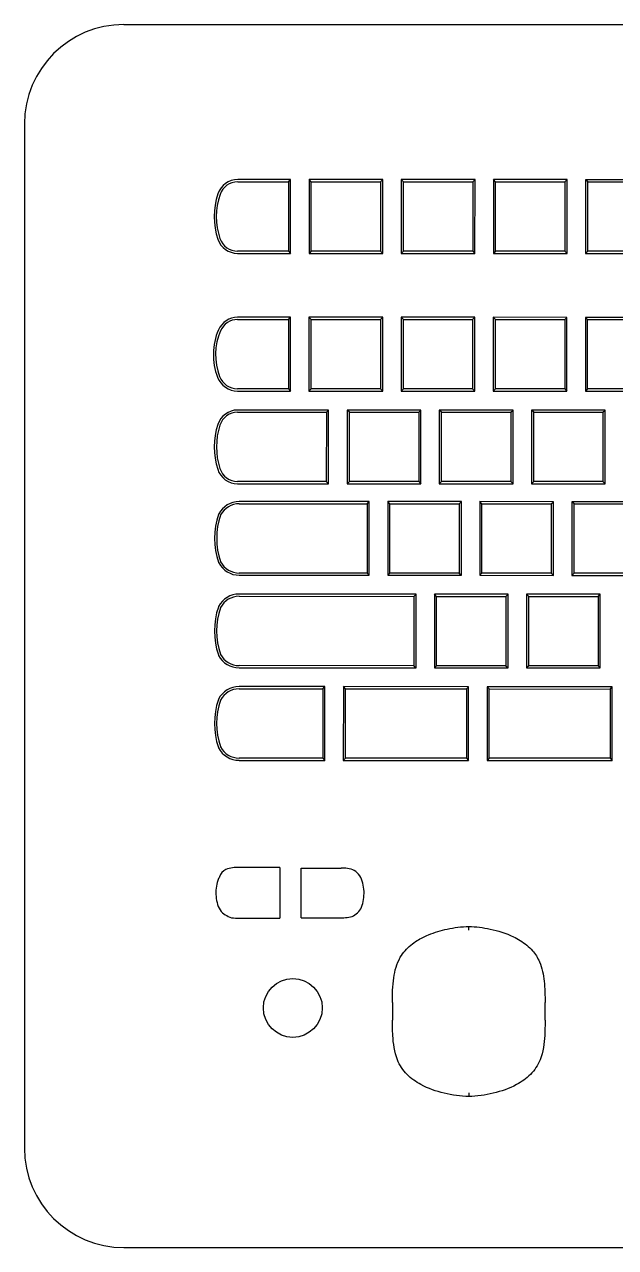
# Model space of a CAD drawing. Header units: millimetres. Extents: x -35117 to 70520, y -28859 to 27816.
# Drawn here: x -8848.8 to -8773.3, y 5050.4 to 5206.5 of the extents above; entities that cross this region are included whole.
import ezdxf

# ---------------------------------------------------------------- set-up
doc = ezdxf.new("R2010")
doc.units = ezdxf.units.MM
doc.layers.add('DRAW', color=7, linetype='Continuous', lineweight=40)

# ---------------------------------------------------------------- blocks, each defined once
blk = doc.blocks.new('клавиатура')
at = {"layer": 'DRAW', "color": 2, "lineweight": 25, "extrusion": (1, -6.50663e-16, 4.44089e-16)}
for p, q in [((303757.13, -6407.81), (304168.26, -6407.81)), ((303744.43, -6420.52), (303744.43, -6551.29)), ((303744.43, -6420.52), (303744.43, -6551.29)), ((303778.4, -6427.63), (303771.65, -6427.63)), ((303771.65, -6427.91), (303778.12, -6427.91)), ((303778.12, -6427.91), (303778.4, -6427.63)), ((303778.12, -6427.91), (303778.12, -6436.76)), ((303778.4, -6437.04), (303778.4, -6427.63)), ((303790.18, -6427.63), (303780.77, -6427.63)), ((303781.05, -6427.91), (303780.77, -6427.63)), ((303780.77, -6427.63), (303780.77, -6437.04)), ((303781.05, -6427.91), (303789.9, -6427.91)), ((303781.05, -6436.76), (303781.05, -6427.91)), ((303789.9, -6427.91), (303790.18, -6427.63)), ((303789.9, -6427.91), (303789.9, -6436.76)), ((303790.18, -6437.04), (303790.18, -6427.63)), ((303792.54, -6427.63), (303792.53, -6437.04)), ((303801.95, -6427.63), (303792.54, -6427.63)), ((303792.82, -6427.91), (303792.54, -6427.63)), ((303792.82, -6427.91), (303801.66, -6427.92)), ((303792.82, -6436.76), (303792.82, -6427.91)), ((303801.66, -6427.92), (303801.95, -6427.63)), ((303801.66, -6427.92), (303801.66, -6436.76)), ((303801.94, -6437.04), (303801.95, -6427.63)), ((303813.71, -6427.63), (303804.3, -6427.63)), ((303804.58, -6427.92), (303804.3, -6427.63)), ((303804.3, -6427.63), (303804.3, -6437.04)), ((303804.58, -6427.92), (303813.43, -6427.92)), ((303804.58, -6436.76), (303804.58, -6427.92)), ((303813.43, -6427.92), (303813.42, -6436.76)), ((303813.43, -6427.92), (303813.71, -6427.63)), ((303813.71, -6437.04), (303813.71, -6427.63)), ((303825.47, -6427.64), (303816.06, -6427.64)), ((303816.34, -6427.92), (303816.06, -6427.64)), ((303816.06, -6427.64), (303816.06, -6437.05)), ((303816.34, -6427.92), (303825.19, -6427.92)), ((303816.34, -6436.76), (303816.34, -6427.92)), ((303778.12, -6436.76), (303771.64, -6436.76)), ((303771.64, -6437.04), (303778.4, -6437.04)), ((303778.12, -6436.76), (303778.4, -6437.04)), ((303781.05, -6436.76), (303780.77, -6437.04)), ((303780.77, -6437.04), (303790.18, -6437.04)), ((303789.9, -6436.76), (303781.05, -6436.76)), ((303789.9, -6436.76), (303790.18, -6437.04)), ((303792.82, -6436.76), (303792.53, -6437.04)), ((303792.53, -6437.04), (303801.94, -6437.04)), ((303801.66, -6436.76), (303792.82, -6436.76)), ((303801.66, -6436.76), (303801.94, -6437.04)), ((303804.58, -6436.76), (303804.3, -6437.04)), ((303804.3, -6437.04), (303813.71, -6437.04)), ((303813.42, -6436.76), (303804.58, -6436.76)), ((303813.42, -6436.76), (303813.71, -6437.04)), ((303816.34, -6436.76), (303816.06, -6437.05)), ((303816.06, -6437.05), (303825.47, -6437.05)), ((303825.19, -6436.76), (303816.34, -6436.76)), ((303778.4, -6445.21), (303771.64, -6445.21)), ((303778.12, -6445.49), (303778.4, -6445.21)), ((303778.4, -6454.62), (303778.4, -6445.21)), ((303790.16, -6445.21), (303780.75, -6445.21)), ((303781.03, -6445.49), (303780.75, -6445.21)), ((303780.75, -6445.21), (303780.75, -6454.62)), ((303789.88, -6445.5), (303790.16, -6445.21)), ((303790.16, -6454.62), (303790.16, -6445.21)), ((303792.52, -6445.21), (303792.51, -6454.62)), ((303801.93, -6445.21), (303792.52, -6445.21)), ((303792.8, -6445.5), (303792.52, -6445.21)), ((303801.64, -6445.5), (303801.93, -6445.21)), ((303801.92, -6454.62), (303801.93, -6445.21)), ((303813.69, -6445.22), (303804.28, -6445.21)), ((303804.56, -6445.5), (303804.28, -6445.21)), ((303804.28, -6445.21), (303804.28, -6454.62)), ((303813.41, -6445.5), (303813.69, -6445.22)), ((303813.69, -6454.63), (303813.69, -6445.22)), ((303825.45, -6445.22), (303816.04, -6445.22)), ((303816.32, -6445.5), (303816.04, -6445.22)), ((303816.04, -6445.22), (303816.04, -6454.63)), ((303771.64, -6445.49), (303778.12, -6445.49)), ((303778.12, -6445.49), (303778.12, -6454.34)), ((303781.03, -6445.49), (303789.88, -6445.5)), ((303781.03, -6454.34), (303781.03, -6445.49)), ((303789.88, -6445.5), (303789.88, -6454.34)), ((303792.8, -6445.5), (303801.64, -6445.5)), ((303792.8, -6454.34), (303792.8, -6445.5)), ((303801.64, -6445.5), (303801.64, -6454.34)), ((303804.56, -6445.5), (303813.41, -6445.5)), ((303804.56, -6454.34), (303804.56, -6445.5)), ((303813.41, -6445.5), (303813.4, -6454.34)), ((303816.32, -6445.5), (303825.17, -6445.5)), ((303816.32, -6454.34), (303816.32, -6445.5)), ((303778.12, -6454.34), (303771.64, -6454.34)), ((303771.64, -6454.62), (303778.4, -6454.62)), ((303778.12, -6454.34), (303778.4, -6454.62)), ((303781.03, -6454.34), (303780.75, -6454.62)), ((303789.88, -6454.34), (303781.03, -6454.34)), ((303789.88, -6454.34), (303790.16, -6454.62)), ((303792.8, -6454.34), (303792.51, -6454.62)), ((303801.64, -6454.34), (303792.8, -6454.34)), ((303801.64, -6454.34), (303801.92, -6454.62)), ((303804.56, -6454.34), (303804.28, -6454.62)), ((303813.4, -6454.34), (303804.56, -6454.34)), ((303813.4, -6454.34), (303813.69, -6454.63)), ((303816.32, -6454.34), (303816.04, -6454.63)), ((303825.17, -6454.34), (303816.32, -6454.34)), ((303780.75, -6454.62), (303790.16, -6454.62)), ((303792.51, -6454.62), (303801.92, -6454.62)), ((303804.28, -6454.62), (303813.69, -6454.63)), ((303816.04, -6454.63), (303825.45, -6454.63)), ((303783.25, -6457.05), (303771.64, -6457.05)), ((303771.64, -6457.33), (303782.97, -6457.33)), ((303782.97, -6457.33), (303782.96, -6466.18)), ((303782.97, -6457.33), (303783.25, -6457.05)), ((303783.25, -6466.46), (303783.25, -6457.05)), ((303795.04, -6457.05), (303785.63, -6457.05)), ((303785.91, -6457.33), (303785.63, -6457.05)), ((303785.63, -6457.05), (303785.63, -6466.46)), ((303785.91, -6457.33), (303794.76, -6457.33)), ((303785.91, -6466.18), (303785.91, -6457.33)), ((303794.76, -6457.33), (303795.04, -6457.05)), ((303794.76, -6457.33), (303794.76, -6466.18)), ((303795.04, -6466.46), (303795.04, -6457.05)), ((303806.8, -6457.05), (303797.39, -6457.05)), ((303797.67, -6457.33), (303797.39, -6457.05)), ((303797.39, -6457.05), (303797.39, -6466.46)), ((303797.67, -6457.33), (303806.52, -6457.33)), ((303797.67, -6466.18), (303797.67, -6457.33)), ((303806.52, -6457.33), (303806.8, -6457.05)), ((303806.52, -6457.33), (303806.52, -6466.18)), ((303806.8, -6466.46), (303806.8, -6457.05)), ((303818.56, -6457.05), (303809.15, -6457.05)), ((303809.44, -6457.33), (303809.15, -6457.05)), ((303809.15, -6457.05), (303809.15, -6466.46)), ((303809.44, -6457.33), (303818.28, -6457.33)), ((303809.44, -6466.18), (303809.44, -6457.33)), ((303818.28, -6457.33), (303818.56, -6457.05)), ((303818.28, -6457.33), (303818.28, -6466.18)), ((303818.56, -6466.46), (303818.56, -6457.05)), ((303782.96, -6466.18), (303771.64, -6466.17)), ((303771.64, -6466.46), (303783.25, -6466.46)), ((303782.96, -6466.18), (303783.25, -6466.46)), ((303785.91, -6466.18), (303785.63, -6466.46)), ((303785.63, -6466.46), (303795.04, -6466.46)), ((303794.76, -6466.18), (303785.91, -6466.18)), ((303794.76, -6466.18), (303795.04, -6466.46)), ((303797.67, -6466.18), (303797.39, -6466.46)), ((303797.39, -6466.46), (303806.8, -6466.46)), ((303806.52, -6466.18), (303797.67, -6466.18)), ((303806.52, -6466.18), (303806.8, -6466.46)), ((303809.44, -6466.18), (303809.15, -6466.46)), ((303809.15, -6466.46), (303818.56, -6466.46)), ((303818.28, -6466.18), (303809.44, -6466.18)), ((303818.28, -6466.18), (303818.56, -6466.46)), ((303788.45, -6468.74), (303771.85, -6468.73)), ((303771.85, -6469.01), (303788.17, -6469.02)), ((303788.17, -6469.02), (303788.16, -6477.87)), ((303788.17, -6469.02), (303788.45, -6468.74)), ((303788.45, -6478.15), (303788.45, -6468.74)), ((303800.21, -6468.74), (303790.8, -6468.74)), ((303791.08, -6469.03), (303790.8, -6468.74)), ((303790.8, -6468.74), (303790.8, -6478.15)), ((303791.08, -6469.03), (303799.93, -6469.03)), ((303791.08, -6477.87), (303791.08, -6469.03)), ((303799.93, -6469.03), (303800.21, -6468.74)), ((303799.93, -6469.03), (303799.93, -6477.87)), ((303800.21, -6478.15), (303800.21, -6468.74)), ((303811.97, -6468.75), (303802.56, -6468.74)), ((303802.84, -6469.03), (303802.56, -6468.74)), ((303802.56, -6468.74), (303802.56, -6478.15)), ((303802.84, -6469.03), (303811.69, -6469.03)), ((303802.84, -6477.87), (303802.84, -6469.03)), ((303811.69, -6469.03), (303811.97, -6468.75)), ((303811.69, -6469.03), (303811.69, -6477.87)), ((303811.97, -6478.16), (303811.97, -6468.75)), ((303823.73, -6468.75), (303814.32, -6468.75)), ((303814.61, -6469.03), (303814.32, -6468.75)), ((303814.32, -6468.75), (303814.32, -6478.16)), ((303814.61, -6469.03), (303823.45, -6469.03)), ((303814.61, -6477.87), (303814.61, -6469.03)), ((303788.16, -6477.87), (303771.85, -6477.86)), ((303788.16, -6477.87), (303788.45, -6478.15)), ((303791.08, -6477.87), (303790.8, -6478.15)), ((303799.93, -6477.87), (303791.08, -6477.87)), ((303799.93, -6477.87), (303800.21, -6478.15)), ((303802.84, -6477.87), (303802.56, -6478.15)), ((303811.69, -6477.87), (303802.84, -6477.87)), ((303811.69, -6477.87), (303811.97, -6478.16)), ((303814.61, -6477.87), (303814.32, -6478.16)), ((303823.45, -6477.87), (303814.61, -6477.87)), ((303771.85, -6478.14), (303788.45, -6478.15)), ((303790.8, -6478.15), (303800.21, -6478.15)), ((303802.56, -6478.15), (303811.97, -6478.16)), ((303814.32, -6478.16), (303823.73, -6478.16)), ((303771.84, -6480.83), (303794.14, -6480.84)), ((303794.42, -6480.56), (303771.85, -6480.55)), ((303794.14, -6480.84), (303794.13, -6489.69)), ((303794.14, -6480.84), (303794.42, -6480.56)), ((303794.42, -6489.97), (303794.42, -6480.56)), ((303796.77, -6480.56), (303796.77, -6489.97)), ((303806.18, -6480.56), (303796.77, -6480.56)), ((303797.05, -6480.85), (303796.77, -6480.56)), ((303797.05, -6489.69), (303797.05, -6480.85)), ((303797.05, -6480.85), (303805.9, -6480.85)), ((303805.9, -6480.85), (303806.18, -6480.56)), ((303805.9, -6480.85), (303805.9, -6489.69)), ((303806.18, -6489.97), (303806.18, -6480.56)), ((303808.53, -6480.56), (303808.53, -6489.97)), ((303817.94, -6480.57), (303808.53, -6480.56)), ((303808.81, -6480.85), (303808.53, -6480.56)), ((303808.81, -6489.69), (303808.81, -6480.85)), ((303808.81, -6480.85), (303817.66, -6480.85)), ((303817.66, -6480.85), (303817.94, -6480.57)), ((303817.66, -6480.85), (303817.66, -6489.69)), ((303817.94, -6489.98), (303817.94, -6480.57)), ((303794.13, -6489.69), (303771.84, -6489.68)), ((303771.84, -6489.96), (303794.42, -6489.97)), ((303794.13, -6489.69), (303794.42, -6489.97)), ((303797.05, -6489.69), (303796.77, -6489.97)), ((303796.77, -6489.97), (303806.18, -6489.97)), ((303805.9, -6489.69), (303797.05, -6489.69)), ((303805.9, -6489.69), (303806.18, -6489.97)), ((303808.81, -6489.69), (303808.53, -6489.97)), ((303808.53, -6489.97), (303817.94, -6489.98)), ((303817.66, -6489.69), (303808.81, -6489.69)), ((303817.66, -6489.69), (303817.94, -6489.98)), ((303782.78, -6492.37), (303771.84, -6492.36)), ((303771.84, -6492.65), (303782.5, -6492.65)), ((303782.5, -6492.65), (303782.78, -6492.37)), ((303782.5, -6492.65), (303782.5, -6501.5)), ((303782.78, -6501.78), (303782.78, -6492.37)), ((303785.14, -6492.37), (303785.13, -6501.78)), ((303785.42, -6492.65), (303785.14, -6492.37)), ((303801.13, -6492.38), (303785.14, -6492.37)), ((303785.41, -6501.5), (303785.42, -6492.65)), ((303785.42, -6492.65), (303800.85, -6492.66)), ((303800.85, -6492.66), (303801.13, -6492.38)), ((303800.85, -6492.66), (303800.85, -6501.51)), ((303801.13, -6501.79), (303801.13, -6492.38)), ((303803.49, -6492.38), (303803.48, -6501.79)), ((303803.77, -6492.66), (303803.49, -6492.38)), ((303819.48, -6492.39), (303803.49, -6492.38)), ((303803.76, -6501.51), (303803.77, -6492.66)), ((303803.77, -6492.66), (303819.2, -6492.67)), ((303819.2, -6492.67), (303819.48, -6492.39)), ((303819.2, -6492.67), (303819.2, -6501.52)), ((303819.48, -6501.8), (303819.48, -6492.39)), ((303771.83, -6501.78), (303782.78, -6501.78)), ((303782.5, -6501.5), (303771.84, -6501.49)), ((303782.5, -6501.5), (303782.78, -6501.78)), ((303785.41, -6501.5), (303785.13, -6501.78)), ((303785.13, -6501.78), (303801.13, -6501.79)), ((303800.85, -6501.51), (303785.41, -6501.5)), ((303800.85, -6501.51), (303801.13, -6501.79)), ((303803.76, -6501.51), (303803.48, -6501.79)), ((303803.48, -6501.79), (303819.48, -6501.8)), ((303819.2, -6501.52), (303803.76, -6501.51)), ((303819.2, -6501.52), (303819.48, -6501.8)), ((303777.02, -6515.47), (303777.02, -6521.92)), ((303779.75, -6521.88), (303779.76, -6515.56)), ((303779.76, -6515.56), (303784.87, -6515.56)), ((303791.41, -6532.72), (303791.41, -6534.97)), ((303810.89, -6534.97), (303810.89, -6532.72)), ((303757.13, -6563.99), (304168.26, -6563.99))]:
    blk.add_line(p, q, dxfattribs=at)
at = {"layer": 'DRAW', "color": 2, "lineweight": 25}
blk.add_circle((303778.69, -6533.39), 3.76, dxfattribs=at)
for centre, radius, start, end in [((303757.13, -6420.52), 12.7, 90, 180), ((303771.65, -6430.29), 2.66, 89.9933, 161.0059), ((303771.65, -6430.29), 2.38, 89.9933, 161.0059), ((303777.58, -6432.34), 8.94, 161.0059, 198.9808), ((303777.58, -6432.34), 8.66, 161.0059, 198.9808), ((303771.64, -6434.38), 2.66, 198.9808, 269.9933), ((303771.64, -6434.38), 2.38, 198.9808, 269.9933), ((303771.64, -6447.87), 2.66, 89.9933, 156.7548), ((303771.64, -6447.87), 2.38, 89.9933, 156.7548), ((303776.57, -6449.99), 8.03, 156.7548, 200.8863), ((303776.57, -6449.99), 7.75, 156.7548, 200.8863), ((303771.64, -6451.87), 2.75, 200.8863, 269.9933), ((303771.64, -6451.87), 2.47, 200.8863, 269.9933), ((303771.64, -6459.71), 2.66, 89.9933, 161.9849), ((303771.64, -6459.71), 2.38, 89.9933, 161.9849), ((303777.94, -6461.76), 9.28, 161.9849, 197.9048), ((303777.94, -6461.76), 9, 161.9849, 197.9048), ((303771.64, -6463.79), 2.67, 197.9048, 269.9933), ((303771.64, -6463.79), 2.38, 197.9048, 269.9933), ((303771.85, -6471.71), 2.97, 89.9727, 152.0351), ((303771.85, -6471.71), 2.69, 89.9727, 152.0351), ((303778.19, -6473.44), 9.5, 161.2125, 198.7328), ((303778.19, -6473.44), 9.22, 161.2125, 198.7328), ((303769.64, -6470.53), 0.471, 152.0351, 161.2125), ((303769.64, -6470.53), 0.188, 152.0351, 161.2125), ((303769.64, -6476.34), 0.188, 198.7328, 207.9102), ((303771.85, -6475.17), 2.69, 207.9102, 269.9727), ((303769.64, -6476.34), 0.471, 198.7328, 207.9102), ((303771.85, -6475.17), 2.97, 207.9102, 269.9727), ((303771.84, -6483.52), 2.97, 89.9727, 152.0351), ((303771.84, -6483.52), 2.69, 89.9727, 152.0351), ((303778.18, -6485.26), 9.5, 161.2125, 198.7328), ((303778.18, -6485.26), 9.22, 161.2125, 198.7328), ((303769.63, -6482.35), 0.471, 152.0351, 161.2125), ((303769.63, -6482.35), 0.188, 152.0351, 161.2125), ((303769.63, -6488.16), 0.471, 198.7328, 207.9102), ((303771.84, -6486.99), 2.97, 207.9102, 269.9727), ((303769.63, -6488.16), 0.188, 198.7328, 207.9102), ((303771.84, -6486.99), 2.69, 207.9102, 269.9727), ((303771.84, -6495.34), 2.97, 89.9727, 152.0351), ((303771.84, -6495.34), 2.69, 89.9727, 152.0351), ((303778.18, -6497.07), 9.5, 161.2125, 198.7328), ((303778.18, -6497.07), 9.22, 161.2125, 198.7328), ((303769.63, -6494.16), 0.471, 152.0351, 161.2125), ((303769.63, -6494.16), 0.188, 152.0351, 161.2125), ((303769.62, -6499.97), 0.471, 198.7328, 207.9102), ((303771.84, -6498.8), 2.97, 207.9102, 269.9727), ((303769.62, -6499.97), 0.188, 198.7328, 207.9102), ((303771.84, -6498.8), 2.69, 207.9102, 269.9727), ((303770.87, -6517.21), 1.65, 116.2262, 159.9146), ((303771.26, -6520.06), 1.85, 236.8092, 264.7368), ((303757.13, -6551.29), 12.7, 180, 270)]:
    blk.add_arc(centre, radius, start, end, dxfattribs=at)
for points, knots in [([(303777.02, -6515.47), (303776.79, -6515.47), (303776.13, -6515.47), (303775.08, -6515.47), (303773.9, -6515.47), (303772.84, -6515.48), (303771.88, -6515.47), (303770.98, -6515.46), (303770.4, -6515.6), (303770.15, -6515.73)], [0, 0, 0, 0, 0.70697, 2.117998, 3.35665, 4.474417, 5.479905, 6.422058, 7.337643, 7.337643, 7.337643, 7.337643]), ([(303769.33, -6516.64), (303769.24, -6516.8), (303769.04, -6517.26), (303768.86, -6518.11), (303768.85, -6519.16), (303769.03, -6520.19), (303769.47, -6521.09), (303769.98, -6521.48), (303770.25, -6521.6)], [0, 0, 0, 0, 0.555213, 1.609692, 2.745735, 3.871518, 4.918712, 5.853785, 5.853785, 5.853785, 5.853785]), ([(303779.75, -6521.88), (303780.3, -6521.88), (303781.23, -6521.89), (303782.41, -6521.88), (303783.3, -6521.88), (303784.11, -6521.88), (303784.96, -6521.88), (303785.84, -6521.85), (303786.66, -6521.57), (303787.3, -6520.93), (303787.66, -6520.04), (303787.8, -6519.03), (303787.77, -6517.98), (303787.52, -6516.96), (303786.99, -6516.08), (303786.13, -6515.63), (303785.41, -6515.53), (303784.98, -6515.56), (303784.87, -6515.56)], [0, 0, 0, 0, 1.741281, 2.954759, 3.765357, 4.569682, 5.558994, 6.469025, 7.355899, 8.257641, 9.273602, 10.3468, 11.493772, 12.62002, 13.671404, 14.63083, 15.607716, 15.980015, 15.980015, 15.980015, 15.980015]), ([(303771.09, -6521.9), (303771.1, -6521.9), (303771.43, -6521.93), (303772.08, -6521.93), (303774.04, -6521.92), (303775.68, -6521.92), (303777.02, -6521.92)], [0, 0, 0, 0, 0.037233, 1.060768, 2.056545, 6.303567, 6.303567, 6.303567, 6.303567]), ([(303791.41, -6532.72), (303791.41, -6531.67), (303791.42, -6530.6), (303791.71, -6528.65), (303791.94, -6527.74), (303792.76, -6526.32), (303793.23, -6525.8), (303794.02, -6525.15), (303794.29, -6524.96), (303795.03, -6524.5), (303795.51, -6524.26), (303796.78, -6523.73), (303797.58, -6523.5), (303799.31, -6523.13), (303800.23, -6523.02), (303801.15, -6522.98)], [0, 0, 0, 0, 3.315635, 3.315635, 6.032778, 6.032778, 8.043704, 8.043704, 9.049168, 9.049168, 10.657908, 10.657908, 13.231894, 13.231894, 16.087409, 16.087409, 16.087409, 16.087409]), ([(303801.15, -6522.98), (303802.06, -6523.01), (303802.97, -6523.13), (303804.89, -6523.53), (303805.89, -6523.84), (303807.45, -6524.59), (303808.02, -6524.94), (303808.81, -6525.58), (303809.06, -6525.82), (303809.65, -6526.5), (303809.95, -6526.98), (303810.52, -6528.3), (303810.69, -6529.14), (303810.88, -6530.9), (303810.89, -6531.82), (303810.89, -6532.72)], [0, 0, 0, 0, 2.815297, 2.815297, 6.032778, 6.032778, 8.043704, 8.043704, 9.049168, 9.049168, 10.657908, 10.657908, 13.231894, 13.231894, 16.087409, 16.087409, 16.087409, 16.087409]), ([(303801.15, -6523.45), (303801.15, -6523.45), (303801.15, -6523.45), (303801.15, -6523.41), (303801.15, -6523.38), (303801.15, -6523.32), (303801.15, -6523.29), (303801.15, -6523.21), (303801.15, -6523.15), (303801.15, -6523.07), (303801.15, -6523.03), (303801.15, -6522.99), (303801.15, -6522.98), (303801.15, -6522.98)], [-0.0010623, -0.0010623, -0.0010623, -0.0010623, 0, 0, 0.100433, 0.100433, 0.2008579, 0.2008579, 0.3962958, 0.3962958, 0.5915526, 0.5915526, 0.786719, 0.786719, 0.786719, 0.786719]), ([(303801.15, -6544.71), (303800.1, -6544.67), (303799.05, -6544.53), (303797, -6544.04), (303795.99, -6543.69), (303794.41, -6542.83), (303793.8, -6542.42), (303792.75, -6541.36), (303792.32, -6540.71), (303791.65, -6538.99), (303791.52, -6537.94), (303791.42, -6536.25), (303791.41, -6535.61), (303791.41, -6534.97)], [0, 0, 0, 0, 3.25529, 3.25529, 6.495939, 6.495939, 8.67747, 8.67747, 10.859001, 10.859001, 14.076483, 14.076483, 16.087409, 16.087409, 16.087409, 16.087409]), ([(303810.89, -6534.97), (303810.89, -6535.61), (303810.88, -6536.25), (303810.78, -6537.94), (303810.65, -6538.99), (303809.98, -6540.71), (303809.55, -6541.36), (303808.5, -6542.42), (303807.89, -6542.83), (303806.31, -6543.69), (303805.3, -6544.04), (303803.25, -6544.53), (303802.2, -6544.67), (303801.15, -6544.71)], [0, 0, 0, 0, 2.010926, 2.010926, 5.228408, 5.228408, 7.409939, 7.409939, 9.59147, 9.59147, 12.832119, 12.832119, 16.087409, 16.087409, 16.087409, 16.087409]), ([(303801.15, -6544.24), (303801.15, -6544.24), (303801.15, -6544.24), (303801.15, -6544.28), (303801.15, -6544.31), (303801.15, -6544.37), (303801.15, -6544.4), (303801.15, -6544.48), (303801.15, -6544.54), (303801.15, -6544.62), (303801.15, -6544.66), (303801.15, -6544.7), (303801.15, -6544.71), (303801.15, -6544.71)], [-0.0010623, -0.0010623, -0.0010623, -0.0010623, 0, 0, 0.100433, 0.100433, 0.2008579, 0.2008579, 0.3962958, 0.3962958, 0.5915526, 0.5915526, 0.786719, 0.786719, 0.786719, 0.786719])]:
    blk.add_open_spline(points, degree=3, knots=knots, dxfattribs=at)

msp = doc.modelspace()

# ---------------------------------------------------------------- block references
at = {"color": 3}
msp.add_blockref('клавиатура', (-312593.199, 11614.354), dxfattribs=at)

doc.saveas('drawing.dxf')
